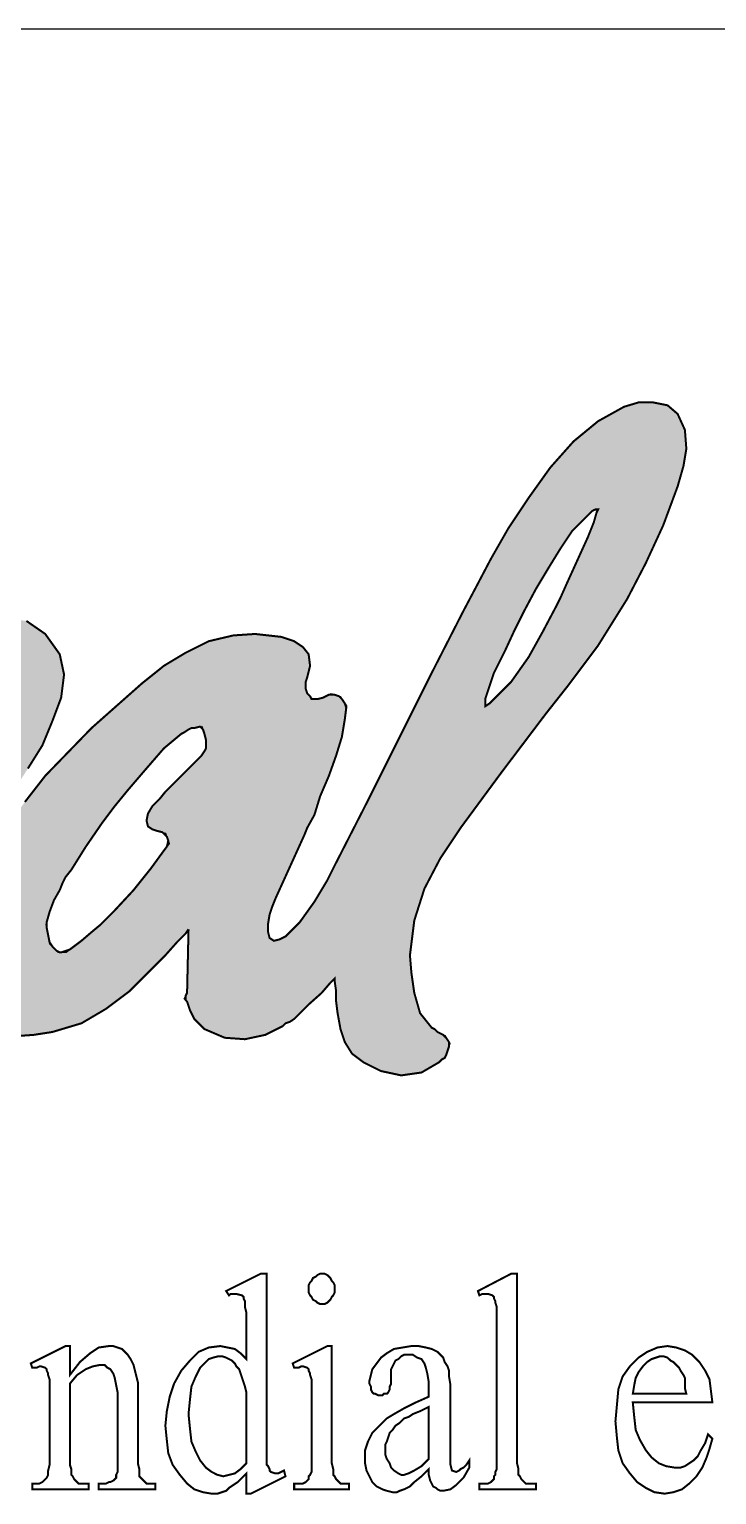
# Model space of a CAD drawing. Extents: x 15445 to 21745, y -5725 to 3185.
# Drawn here: x 17184.6 to 17400, y -4533.8 to -4074.7 of the extents above; entities that cross this region are included whole.
import ezdxf

# ---------------------------------------------------------------- set-up
doc = ezdxf.new("R2010")
doc.units = 0
doc.header["$LTSCALE"] = 200
doc.header["$MEASUREMENT"] = 0
doc.layers.get('0').update_dxf_attribs({"linetype": 'CONTINUOUS'})
doc.layers.add('CAMADA_1', color=7, linetype='CONTINUOUS')
doc.layers.add('FINA', color=7, linetype='CONTINUOUS')

msp = doc.modelspace()

# ---------------------------------------------------------------- hatches: boundary and pattern name
at = {"linetype": 'CONTINUOUS'}
h = msp.add_hatch(color=5, dxfattribs=at)
h.paths.add_polyline_path([(17098.486, -4318.998), (17094.403, -4329.428), (17091.229, -4339.859), (17089.416, -4349.836), (17089.416, -4358.906), (17089.869, -4361.173), (17090.777, -4362.987), (17092.136, -4363.441), (17094.403, -4362.987), (17097.578, -4360.72), (17100.3, -4358.452), (17102.567, -4355.731), (17104.38, -4352.103), (17105.741, -4347.569), (17108.008, -4339.859), (17110.73, -4331.696), (17112.997, -4323.533), (17113.903, -4321.719), (17115.264, -4318.998), (17116.624, -4315.825), (17118.892, -4312.196), (17122.974, -4304.487), (17125.695, -4299.498), (17133.858, -4288.615), (17144.288, -4276.825), (17150.182, -4271.835), (17156.078, -4266.848), (17162.426, -4263.22), (17169.23, -4260.499), (17176.485, -4259.139), (17183.74, -4260.045), (17189.636, -4264.127), (17194.171, -4270.475), (17195.53, -4276.825), (17194.625, -4284.08), (17191.904, -4291.336), (17188.729, -4299.045), (17184.194, -4306.301), (17180.113, -4312.65), (17176.031, -4318.091), (17172.404, -4322.626), (17170.589, -4324.441), (17167.868, -4327.615), (17164.241, -4331.696), (17160.159, -4335.777), (17156.078, -4339.859), (17152.45, -4343.487), (17149.729, -4346.207), (17147.915, -4347.569), (17143.835, -4350.743), (17139.752, -4354.371), (17136.579, -4357.545), (17134.764, -4359.359), (17133.858, -4361.173), (17132.951, -4362.987), (17132.951, -4364.8), (17133.858, -4367.067), (17136.579, -4369.789), (17140.659, -4370.242), (17145.194, -4369.789), (17149.729, -4368.882), (17153.357, -4367.521), (17157.438, -4366.614), (17160.159, -4365.708), (17161.52, -4365.254), (17161.974, -4363.893), (17162.426, -4359.812), (17163.333, -4354.823), (17164.694, -4350.289), (17165.601, -4348.022), (17166.055, -4345.754), (17166.962, -4343.941), (17167.415, -4342.126), (17171.95, -4333.057), (17177.392, -4324.894), (17183.287, -4316.731), (17189.636, -4308.568), (17204.147, -4293.603), (17220.019, -4279.546), (17226.822, -4274.104), (17233.624, -4270.022), (17240.88, -4266.395), (17248.589, -4264.58), (17255.391, -4264.127), (17263.554, -4265.034), (17267.635, -4266.395), (17270.357, -4268.208), (17272.171, -4270.475), (17272.624, -4274.104), (17272.171, -4275.918), (17271.717, -4277.731), (17271.264, -4279.092), (17271.264, -4281.359), (17271.717, -4282.719), (17273.531, -4284.534), (17274.892, -4284.534), (17276.706, -4284.08), (17279.244, -4282.811), (17282.083, -4283.756), (17284.032, -4286.682), (17283.508, -4290.882), (17282.601, -4296.324), (17280.787, -4302.22), (17278.519, -4308.568), (17275.798, -4314.918), (17273.985, -4320.812), (17271.717, -4324.894), (17270.81, -4327.161), (17268.542, -4332.149), (17266.275, -4337.138), (17264.008, -4342.126), (17261.741, -4347.115), (17260.834, -4349.382), (17259.926, -4352.103), (17259.472, -4354.823), (17259.472, -4357.545), (17259.926, -4359.359), (17261.287, -4360.266), (17263.101, -4359.812), (17264.914, -4358.906), (17269.45, -4354.371), (17273.985, -4348.022), (17278.065, -4341.22), (17280.787, -4335.777), (17290.763, -4316.277), (17300.74, -4296.324), (17310.718, -4276.371), (17320.693, -4256.87), (17324.775, -4249.162), (17329.31, -4240.545), (17334.751, -4231.022), (17341.1, -4221.499), (17347.903, -4211.976), (17355.158, -4203.812), (17362.868, -4197.465), (17371.03, -4192.929), (17375.566, -4191.569), (17380.1, -4191.569), (17384.635, -4192.476), (17387.809, -4195.197), (17390.076, -4200.186), (17390.53, -4206.08), (17389.624, -4211.522), (17387.809, -4217.871), (17383.274, -4230.115), (17377.833, -4241.906), (17371.937, -4253.243), (17365.135, -4264.127), (17362.868, -4267.754), (17358.786, -4273.196), (17353.345, -4280.452), (17346.541, -4289.069), (17332.484, -4307.66), (17319.787, -4324.894), (17313.437, -4334.417), (17308.449, -4343.941), (17305.274, -4353.916), (17303.915, -4364.8), (17304.368, -4370.242), (17305.274, -4376.592), (17307.089, -4382.94), (17310.718, -4387.474), (17311.623, -4387.928), (17312.531, -4388.835), (17313.437, -4389.289), (17314.8, -4389.971), (17316.461, -4392.463), (17315.705, -4394.731), (17314.98, -4396.907), (17313.891, -4397.453), (17312.983, -4398.358), (17307.543, -4401.533), (17301.193, -4402.44), (17294.844, -4401.079), (17289.403, -4398.358), (17285.775, -4395.638), (17283.508, -4392.009), (17282.148, -4387.928), (17281.24, -4382.94), (17280.787, -4379.313), (17280.787, -4376.138), (17280.219, -4372.171), (17278.973, -4373.417), (17276.252, -4376.592), (17272.171, -4380.219), (17268.996, -4383.394), (17266.953, -4385.435), (17264.914, -4386.115), (17264.008, -4387.022), (17258.566, -4389.743), (17252.217, -4391.103), (17245.868, -4390.649), (17239.519, -4387.928), (17238.159, -4386.568), (17236.346, -4384.753), (17234.985, -4382.033), (17234.077, -4379.313), (17233.172, -4378.405), (17234.077, -4376.592), (17234.52, -4357.102), (17230.904, -4360.72), (17227.275, -4364.8), (17223.194, -4368.882), (17215.939, -4376.138), (17208.682, -4381.58), (17200.973, -4386.115), (17191.904, -4388.835), (17186.007, -4389.743), (17179.66, -4390.195), (17173.764, -4388.835), (17168.776, -4385.661), (17167.415, -4384.301), (17166.055, -4383.394), (17165.148, -4382.033), (17164.241, -4381.126), (17163.786, -4381.126), (17161.52, -4383.394), (17160.159, -4384.753), (17158.345, -4385.661), (17155.625, -4387.022), (17152.904, -4388.382), (17150.636, -4389.289), (17146.554, -4390.195), (17142.02, -4391.556), (17137.485, -4392.463), (17134.764, -4392.917), (17128.868, -4392.463), (17123.428, -4391.103), (17117.531, -4388.382), (17112.997, -4384.753), (17111.182, -4383.394), (17109.823, -4381.58), (17108.462, -4380.219), (17108.099, -4379.856), (17106.194, -4381.126), (17104.834, -4382.033), (17103.021, -4383.394), (17096.218, -4387.022), (17089.869, -4389.743), (17083.066, -4391.103), (17076.264, -4390.649), (17070.822, -4389.289), (17066.741, -4387.022), (17064.474, -4382.94), (17063.567, -4377.498), (17063.567, -4372.51), (17064.021, -4367.067), (17064.021, -4362.987), (17064.021, -4361.173), (17061.753, -4363.441), (17059.486, -4366.161), (17056.765, -4368.882), (17050.869, -4375.231), (17046.788, -4379.313), (17041.8, -4382.94), (17035.904, -4386.115), (17029.555, -4388.382), (17023.66, -4389.743), (17015.497, -4389.289), (17007.788, -4387.022), (17004.16, -4384.753), (17000.985, -4382.033), (16998.719, -4379.313), (16996.904, -4375.684), (16995.544, -4369.789), (16995.091, -4362.987), (16995.091, -4356.638), (16995.998, -4351.649), (17000.532, -4336.231), (17007.334, -4320.359), (17015.497, -4305.395), (17025.474, -4292.244), (17031.37, -4285.894), (17037.718, -4280), (17044.521, -4274.104), (17051.777, -4269.569), (17059.486, -4265.487), (17067.195, -4261.86), (17075.357, -4259.591), (17083.974, -4258.232), (17086.695, -4258.232), (17089.416, -4259.139), (17091.683, -4260.499), (17093.95, -4262.314), (17095.764, -4264.58), (17097.578, -4267.301), (17098.938, -4270.022), (17099.392, -4270.929), (17099.846, -4270.475), (17100.752, -4268.662), (17102.113, -4265.487), (17103.926, -4261.86), (17108.462, -4252.79), (17113.903, -4242.813), (17114.81, -4241.453), (17116.172, -4239.184), (17117.985, -4236.011), (17120.253, -4231.929), (17125.695, -4222.86), (17131.589, -4212.883), (17137.485, -4203.359), (17142.927, -4194.743), (17144.74, -4191.569), (17146.554, -4188.848), (17148.006, -4185.945), (17150.182, -4187.035), (17151.543, -4187.488), (17154.265, -4188.848), (17156.532, -4190.207), (17158.799, -4192.476), (17161.52, -4195.197), (17162.88, -4196.558), (17163.787, -4197.917), (17165.147, -4199.279), (17163.787, -4201.999), (17150.636, -4224.22), (17137.033, -4247.801), (17130.229, -4259.139), (17124.787, -4269.116), (17119.799, -4277.278), (17116.624, -4283.173), (17112.543, -4290.429), (17108.008, -4299.045), (17103.473, -4308.568)])
h.paths.add_polyline_path([(17327.496, -4286.801), (17327.496, -4284.534), (17328.856, -4280.452), (17330.217, -4276.371), (17331.577, -4273.65), (17333.844, -4269.116), (17336.565, -4263.22), (17339.74, -4256.87), (17343.368, -4250.068), (17347.449, -4243.267), (17351.077, -4237.371), (17354.705, -4231.929), (17358.333, -4228.302), (17359.692, -4226.94), (17361.509, -4225.127), (17362.868, -4225.127), (17362.414, -4226.033), (17361.507, -4229.208), (17359.693, -4233.744), (17357.425, -4238.732), (17355.158, -4243.719), (17352.891, -4248.709), (17351.077, -4252.79), (17349.716, -4255.511), (17345.635, -4263.22), (17341.1, -4271.383), (17335.659, -4279.092), (17328.856, -4285.894)], flags=16)
h.paths.add_polyline_path([(17238.612, -4302.22), (17236.798, -4304.034), (17233.624, -4307.208), (17230.45, -4310.382), (17227.275, -4313.557), (17225.462, -4315.825), (17223.194, -4318.091), (17221.833, -4320.359), (17221.38, -4322.626), (17221.833, -4324.441), (17223.194, -4325.346), (17224.555, -4325.802), (17227.358, -4326.501), (17228.461, -4329.815), (17226.368, -4332.603), (17222.741, -4337.592), (17217.299, -4344.394), (17211.403, -4350.743), (17206.868, -4355.277), (17204.147, -4357.545), (17200.973, -4360.266), (17196.137, -4363.893), (17193.715, -4363.893), (17192.357, -4362.533), (17191.108, -4361.282), (17190.543, -4358.452), (17189.876, -4355.119), (17190.996, -4351.197), (17192.357, -4347.569), (17194.171, -4344.394), (17195.623, -4340.765), (17197.799, -4338.046), (17200.066, -4334.417), (17202.334, -4330.79), (17207.322, -4323.533), (17211.403, -4318.091), (17215.485, -4313.103), (17220.926, -4306.754), (17226.822, -4299.952), (17232.263, -4295.416), (17233.171, -4294.964), (17235.211, -4293.603), (17236.346, -4293.603), (17238.716, -4293.01), (17239.973, -4296.776), (17239.973, -4298.591), (17239.973, -4300.177)], flags=16)
h.paths.add_polyline_path([(17163.333, -4290.429), (17162.88, -4293.149), (17161.974, -4296.324), (17160.159, -4299.045), (17158.345, -4301.766), (17156.532, -4304.034), (17153.811, -4307.66), (17151.09, -4311.289), (17147.461, -4315.371), (17140.659, -4323.533), (17135.218, -4328.975), (17134.31, -4329.882), (17133.405, -4330.79), (17132.497, -4329.882), (17132.497, -4325.802), (17133.858, -4321.266), (17136.123, -4316.731), (17138.392, -4313.557), (17139.299, -4311.743), (17141.113, -4309.021), (17143.835, -4305.395), (17147.008, -4301.313), (17153.357, -4293.603), (17160.282, -4288.161), (17162.2, -4288.161)], flags=16)
h.paths.add_polyline_path([(17073.544, -4309.021), (17071.73, -4315.371), (17068.555, -4321.719), (17064.474, -4328.069), (17059.032, -4336.231), (17051.777, -4345.754), (17044.067, -4354.823), (17035.904, -4361.173), (17030.462, -4363.441), (17026.38, -4362.533), (17023.206, -4359.359), (17021.845, -4353.916), (17022.753, -4346.207), (17026.38, -4337.592), (17030.916, -4329.428), (17034.996, -4322.626), (17037.264, -4318.998), (17039.985, -4314.918), (17043.16, -4309.929), (17047.241, -4304.941), (17054.95, -4294.964), (17063.904, -4287.006), (17068.706, -4286.045), (17070.37, -4287.709), (17071.73, -4290.882), (17072.636, -4295.87), (17073.09, -4299.952), (17073.544, -4302.22)], flags=16)

# ---------------------------------------------------------------- linework, layer by layer
at = {"color": 5, "linetype": 'CONTINUOUS'}
for points in [[(17183.287, -4316.731), (17189.636, -4308.568), (17204.147, -4293.603), (17220.019, -4279.546), (17226.822, -4274.104), (17233.624, -4270.022), (17240.88, -4266.395), (17248.589, -4264.58), (17255.391, -4264.127), (17263.554, -4265.034), (17267.635, -4266.395), (17270.357, -4268.208), (17272.171, -4270.475), (17272.624, -4274.104), (17272.171, -4275.918), (17271.717, -4277.731), (17271.264, -4279.092), (17271.264, -4281.359), (17271.717, -4282.719), (17273.531, -4284.534), (17274.892, -4284.534), (17276.706, -4284.08), (17279.244, -4282.811), (17282.083, -4283.756), (17284.032, -4286.682), (17283.508, -4290.882), (17282.601, -4296.324), (17280.787, -4302.22), (17278.519, -4308.568), (17275.798, -4314.918), (17273.985, -4320.812), (17271.717, -4324.894), (17270.81, -4327.161), (17268.542, -4332.149), (17266.275, -4337.138), (17264.008, -4342.126), (17261.741, -4347.115), (17260.834, -4349.382), (17259.926, -4352.103), (17259.472, -4354.823), (17259.472, -4357.545), (17259.926, -4359.359), (17261.287, -4360.266), (17263.101, -4359.812), (17264.914, -4358.906), (17269.45, -4354.371), (17273.985, -4348.022), (17278.065, -4341.22), (17280.787, -4335.777), (17290.763, -4316.277), (17300.74, -4296.324), (17310.718, -4276.371), (17320.693, -4256.87), (17324.775, -4249.162), (17329.31, -4240.545), (17334.751, -4231.022), (17341.1, -4221.499), (17347.903, -4211.976), (17355.158, -4203.812), (17362.868, -4197.465), (17371.03, -4192.929), (17375.566, -4191.569), (17380.1, -4191.569), (17384.635, -4192.476), (17387.809, -4195.197), (17390.076, -4200.186), (17390.53, -4206.08), (17389.624, -4211.522), (17387.809, -4217.871), (17383.274, -4230.115), (17377.833, -4241.906), (17371.937, -4253.243), (17365.135, -4264.127), (17362.868, -4267.754), (17358.786, -4273.196), (17353.345, -4280.452), (17346.541, -4289.069), (17332.484, -4307.66), (17319.787, -4324.894), (17313.437, -4334.417), (17308.449, -4343.941), (17305.274, -4353.916), (17303.915, -4364.8), (17304.368, -4370.242), (17305.274, -4376.592), (17307.089, -4382.94), (17310.718, -4387.474), (17311.623, -4387.928), (17312.531, -4388.835), (17313.437, -4389.289), (17314.8, -4389.971), (17316.461, -4392.463), (17315.705, -4394.731), (17314.98, -4396.907), (17313.891, -4397.453), (17312.983, -4398.358), (17307.543, -4401.533), (17301.193, -4402.44), (17294.844, -4401.079), (17289.403, -4398.358), (17285.775, -4395.638), (17283.508, -4392.009), (17282.148, -4387.928), (17281.24, -4382.94), (17280.787, -4379.313), (17280.787, -4376.138), (17280.219, -4372.171), (17278.973, -4373.417), (17276.252, -4376.592), (17272.171, -4380.219), (17268.996, -4383.394), (17266.953, -4385.435), (17264.914, -4386.115), (17264.008, -4387.022), (17258.566, -4389.743), (17252.217, -4391.103), (17245.868, -4390.649), (17239.519, -4387.928), (17238.159, -4386.568), (17236.346, -4384.753), (17234.985, -4382.033), (17234.077, -4379.313), (17233.172, -4378.405), (17234.077, -4376.592), (17234.52, -4357.102), (17230.904, -4360.72), (17227.275, -4364.8), (17223.194, -4368.882), (17215.939, -4376.138), (17208.682, -4381.58), (17200.973, -4386.115), (17191.904, -4388.835), (17186.007, -4389.743), (17179.66, -4390.195)], [(17183.74, -4260.045), (17189.636, -4264.127), (17194.171, -4270.475), (17195.53, -4276.825), (17194.625, -4284.08), (17191.904, -4291.336), (17188.729, -4299.045), (17184.194, -4306.301)]]:
    msp.add_lwpolyline(points, dxfattribs=at)
for points in [[(17327.496, -4286.801), (17327.496, -4284.534), (17328.856, -4280.452), (17330.217, -4276.371), (17331.577, -4273.65), (17333.844, -4269.116), (17336.565, -4263.22), (17339.74, -4256.87), (17343.368, -4250.068), (17347.449, -4243.267), (17351.077, -4237.371), (17354.705, -4231.929), (17358.333, -4228.302), (17359.692, -4226.94), (17361.509, -4225.127), (17362.868, -4225.127), (17362.414, -4226.033), (17361.507, -4229.208), (17359.693, -4233.744), (17357.425, -4238.732), (17355.158, -4243.719), (17352.891, -4248.709), (17351.077, -4252.79), (17349.716, -4255.511), (17345.635, -4263.22), (17341.1, -4271.383), (17335.659, -4279.092), (17328.856, -4285.894)], [(17238.612, -4302.22), (17236.798, -4304.034), (17233.624, -4307.208), (17230.45, -4310.382), (17227.275, -4313.557), (17225.462, -4315.825), (17223.194, -4318.091), (17221.833, -4320.359), (17221.38, -4322.626), (17221.833, -4324.441), (17223.194, -4325.346), (17224.555, -4325.802), (17227.358, -4326.501), (17228.461, -4329.815), (17226.368, -4332.603), (17222.741, -4337.592), (17217.299, -4344.394), (17211.403, -4350.743), (17206.868, -4355.277), (17204.147, -4357.545), (17200.973, -4360.266), (17196.137, -4363.893), (17193.715, -4363.893), (17192.357, -4362.533), (17191.108, -4361.282), (17190.543, -4358.452), (17189.876, -4355.119), (17190.996, -4351.197), (17192.357, -4347.569), (17194.171, -4344.394), (17195.623, -4340.765), (17197.799, -4338.046), (17200.066, -4334.417), (17202.334, -4330.79), (17207.322, -4323.533), (17211.403, -4318.091), (17215.485, -4313.103), (17220.926, -4306.754), (17226.822, -4299.952), (17232.263, -4295.416), (17233.171, -4294.964), (17235.211, -4293.603), (17236.346, -4293.603), (17238.716, -4293.01), (17239.973, -4296.776), (17239.973, -4298.591), (17239.973, -4300.177)]]:
    msp.add_lwpolyline(points, close=True, dxfattribs=at)
at = {"layer": 'CAMADA_1', "color": 5, "linetype": 'CONTINUOUS', "const_width": 0.63}
for points in [[(17234.531, -4356.638), (17234.077, -4376.592), (17233.624, -4377.498), (17233.624, -4377.951), (17233.624, -4378.859), (17234.077, -4379.313), (17234.985, -4382.033), (17236.346, -4384.753), (17238.159, -4386.568), (17239.519, -4387.928), (17245.868, -4390.649), (17252.217, -4391.103), (17258.566, -4389.743), (17264.008, -4387.022), (17264.914, -4386.115), (17266.275, -4385.661), (17267.635, -4384.753), (17268.996, -4383.394), (17272.171, -4380.219), (17276.252, -4376.592), (17278.973, -4373.417), (17280.333, -4372.057), (17280.333, -4372.963), (17280.787, -4376.138), (17280.787, -4379.313), (17281.24, -4382.94), (17282.148, -4387.928), (17283.508, -4392.009), (17285.775, -4395.638), (17289.403, -4398.358), (17294.844, -4401.079), (17301.193, -4402.44), (17307.543, -4401.533), (17312.983, -4398.358), (17313.891, -4397.453), (17314.798, -4396.999), (17315.252, -4396.091), (17315.705, -4394.731), (17316.159, -4393.37), (17316.159, -4392.009), (17315.252, -4390.649), (17314.344, -4389.743), (17313.437, -4389.289), (17312.531, -4388.835), (17311.623, -4387.928), (17310.718, -4387.474), (17307.089, -4382.94), (17305.274, -4376.592), (17304.368, -4370.242), (17303.915, -4364.8), (17305.274, -4353.916), (17308.449, -4343.941), (17313.437, -4334.417), (17319.787, -4324.894), (17332.484, -4307.66), (17346.541, -4289.069), (17353.345, -4280.452), (17358.786, -4273.196), (17362.868, -4267.754), (17365.135, -4264.127), (17371.937, -4253.243), (17377.833, -4241.906), (17383.274, -4230.115), (17387.809, -4217.871), (17389.624, -4211.522), (17390.53, -4206.08), (17390.076, -4200.186), (17387.809, -4195.197), (17384.635, -4192.476), (17380.1, -4191.569), (17375.566, -4191.569), (17371.03, -4192.929), (17362.868, -4197.465), (17355.158, -4203.812), (17347.903, -4211.976), (17341.1, -4221.499), (17334.751, -4231.022), (17329.31, -4240.545), (17324.775, -4249.162), (17320.693, -4256.87), (17310.718, -4276.371), (17300.74, -4296.324), (17290.763, -4316.277), (17280.787, -4335.777), (17278.065, -4341.22), (17273.985, -4348.022), (17269.45, -4354.371), (17264.914, -4358.906), (17263.101, -4359.812), (17261.287, -4360.266), (17259.926, -4359.359), (17259.472, -4357.545), (17259.472, -4354.823), (17259.926, -4352.103), (17260.834, -4349.382), (17261.741, -4347.115), (17264.008, -4342.126), (17266.275, -4337.138), (17268.542, -4332.149), (17270.81, -4327.161), (17271.717, -4324.894), (17273.985, -4320.812), (17275.798, -4314.918), (17278.519, -4308.568), (17280.787, -4302.22), (17282.601, -4296.324), (17283.508, -4290.882), (17283.961, -4287.255), (17283.508, -4285.894), (17282.601, -4284.534), (17281.694, -4283.626), (17280.333, -4283.173), (17278.519, -4283.173), (17276.706, -4284.08), (17274.892, -4284.534), (17273.077, -4284.534), (17272.624, -4283.626), (17271.717, -4282.719), (17271.264, -4281.359), (17271.264, -4280.452), (17271.264, -4279.092), (17271.717, -4277.731), (17272.171, -4275.918), (17272.624, -4274.104), (17272.171, -4270.475), (17270.357, -4268.208), (17267.635, -4266.395), (17263.554, -4265.034), (17255.391, -4264.127), (17248.589, -4264.58), (17240.88, -4266.395), (17233.624, -4270.022), (17226.822, -4274.104), (17220.019, -4279.546), (17204.147, -4293.603), (17189.636, -4308.568), (17183.287, -4316.731)], [(17361.961, -4225.127), (17362.868, -4225.127), (17362.414, -4226.033), (17361.507, -4229.208), (17359.693, -4233.744), (17357.425, -4238.732), (17355.158, -4243.719), (17352.891, -4248.709), (17351.077, -4252.79), (17349.716, -4255.511), (17345.635, -4263.22), (17341.1, -4271.383), (17335.659, -4279.092), (17328.856, -4285.894), (17327.496, -4286.801), (17327.496, -4284.534), (17328.856, -4280.452), (17330.217, -4276.371), (17331.577, -4273.65), (17333.844, -4269.116), (17336.565, -4263.22), (17339.74, -4256.87), (17343.368, -4250.068), (17347.449, -4243.267), (17351.077, -4237.371), (17354.705, -4231.929), (17358.333, -4228.302), (17359.239, -4227.394), (17360.146, -4226.487), (17361.054, -4225.581), (17361.961, -4225.127)], [(17184.194, -4306.301), (17188.729, -4299.045), (17191.904, -4291.336), (17194.625, -4284.08), (17195.53, -4276.825), (17194.171, -4270.475), (17189.636, -4264.127), (17183.74, -4260.045)], [(17236.346, -4293.603), (17238.159, -4293.149), (17239.065, -4294.057), (17239.519, -4295.416), (17239.973, -4297.231), (17239.973, -4298.591), (17239.973, -4299.952), (17239.519, -4300.859), (17238.612, -4302.22), (17236.798, -4304.034), (17233.624, -4307.208), (17230.45, -4310.382), (17227.275, -4313.557), (17225.462, -4315.825), (17223.194, -4318.091), (17221.833, -4320.359), (17221.38, -4322.626), (17221.833, -4324.441), (17223.194, -4325.346), (17224.555, -4325.802), (17226.368, -4326.254), (17227.729, -4327.615), (17228.181, -4328.975), (17227.729, -4330.79), (17226.368, -4332.603), (17222.741, -4337.592), (17217.299, -4344.394), (17211.403, -4350.743), (17206.868, -4355.277), (17204.147, -4357.545), (17200.973, -4360.266), (17197.345, -4362.987), (17194.625, -4363.893), (17194.171, -4363.893), (17193.263, -4363.441), (17192.357, -4362.533), (17191.904, -4362.079), (17190.996, -4360.72), (17190.543, -4358.452), (17190.09, -4356.185), (17190.09, -4354.371), (17190.996, -4351.197), (17192.357, -4347.569), (17194.171, -4344.394), (17195.078, -4342.126), (17195.984, -4340.313), (17197.799, -4338.046), (17200.066, -4334.417), (17202.334, -4330.79), (17207.322, -4323.533), (17211.403, -4318.091), (17215.485, -4313.103), (17220.926, -4306.754), (17226.822, -4299.952), (17232.263, -4295.416), (17233.171, -4294.964), (17234.531, -4294.057), (17235.439, -4293.603), (17236.346, -4293.603)], [(17179.66, -4390.195), (17186.007, -4389.743), (17191.904, -4388.835), (17200.973, -4386.115), (17208.682, -4381.58), (17215.939, -4376.138), (17223.194, -4368.882), (17227.275, -4364.8), (17230.904, -4360.72), (17233.624, -4357.999), (17234.531, -4356.638)]]:
    msp.add_lwpolyline(points, dxfattribs=at)
at = {"layer": 'FINA'}
msp.add_line((21594.776, -4074.671), (15978.776, -4074.671), dxfattribs=at)
at = {"layer": 'FINA', "const_width": 0.63}
for points in [[(17252.67, -4527.149), (17252.67, -4533.498), (17254.031, -4533.498), (17264.914, -4528.056), (17264.461, -4526.242), (17263.554, -4526.695), (17262.647, -4527.149), (17262.194, -4527.149), (17261.741, -4527.149), (17260.38, -4526.695), (17259.927, -4526.242), (17259.927, -4525.788), (17259.473, -4524.881), (17259.019, -4524.427), (17259.019, -4523.068), (17259.019, -4521.253), (17259.019, -4518.532), (17259.019, -4514.905), (17259.019, -4464.568), (17257.205, -4464.568), (17246.321, -4470.009), (17247.229, -4471.37), (17247.682, -4470.916), (17248.589, -4470.916), (17249.043, -4470.916), (17249.496, -4470.916), (17251.31, -4471.37), (17251.763, -4471.823), (17251.763, -4472.277), (17252.217, -4473.184), (17252.217, -4473.637), (17252.217, -4474.998), (17252.67, -4476.812), (17252.67, -4479.532), (17252.67, -4482.707), (17252.67, -4491.323), (17250.856, -4489.51), (17249.043, -4488.149), (17246.775, -4487.696), (17244.507, -4487.242), (17240.88, -4487.696), (17237.705, -4489.056), (17234.985, -4491.776), (17232.263, -4494.951), (17229.996, -4499.032), (17228.636, -4503.114), (17227.729, -4507.649), (17227.275, -4512.183), (17227.729, -4516.718), (17228.182, -4520.8), (17229.543, -4524.427), (17231.81, -4527.602), (17234.078, -4530.323), (17236.345, -4532.137), (17239.066, -4533.044), (17241.787, -4533.498), (17243.6, -4533.498), (17244.961, -4533.044), (17246.321, -4532.591), (17247.229, -4531.683), (17248.589, -4530.776), (17249.95, -4529.869), (17251.31, -4528.509), (17252.67, -4527.149)], [(17276.251, -4464.568), (17275.798, -4464.568), (17274.891, -4465.021), (17274.438, -4465.475), (17273.531, -4465.928), (17273.078, -4466.835), (17272.624, -4467.288), (17272.171, -4468.195), (17272.171, -4469.556), (17272.171, -4470.463), (17272.624, -4471.37), (17273.078, -4471.823), (17273.531, -4472.73), (17274.438, -4473.184), (17274.891, -4473.637), (17275.798, -4474.091), (17276.251, -4474.091), (17277.158, -4474.091), (17278.065, -4473.637), (17278.519, -4473.184), (17278.972, -4472.73), (17279.426, -4471.823), (17279.88, -4471.37), (17280.333, -4470.463), (17280.333, -4469.556), (17280.333, -4468.195), (17279.88, -4467.288), (17279.426, -4466.835), (17278.972, -4465.928), (17278.519, -4465.475), (17278.065, -4465.021), (17277.158, -4464.568), (17276.251, -4464.568)], [(17337.472, -4464.568), (17335.658, -4464.568), (17325.228, -4470.009), (17325.682, -4471.37), (17326.588, -4470.916), (17327.042, -4470.916), (17327.949, -4470.916), (17328.403, -4470.916), (17329.763, -4471.37), (17330.217, -4471.823), (17330.217, -4472.277), (17330.67, -4473.184), (17330.67, -4473.637), (17331.124, -4474.998), (17331.124, -4476.812), (17331.124, -4479.532), (17331.124, -4482.707), (17331.124, -4522.161), (17331.124, -4523.974), (17331.124, -4525.788), (17330.67, -4526.695), (17330.67, -4527.602), (17330.217, -4528.056), (17330.217, -4528.963), (17329.763, -4529.416), (17329.31, -4529.869), (17328.403, -4530.323), (17327.949, -4530.323), (17327.042, -4530.323), (17325.682, -4530.323), (17325.682, -4532.137), (17343.368, -4532.137), (17343.368, -4530.323), (17342.007, -4530.323), (17341.1, -4530.323), (17340.194, -4530.323), (17339.74, -4529.869), (17339.286, -4529.416), (17338.833, -4528.963), (17338.379, -4528.056), (17337.926, -4527.602), (17337.926, -4526.695), (17337.926, -4525.788), (17337.472, -4523.974), (17337.472, -4522.161), (17337.472, -4464.568)], [(17197.345, -4496.312), (17197.345, -4487.242), (17195.985, -4487.242), (17185.101, -4492.683), (17185.554, -4494.044), (17186.461, -4494.044), (17186.915, -4494.044), (17187.822, -4493.59), (17188.275, -4493.59), (17189.636, -4494.044), (17190.09, -4494.497), (17190.09, -4494.951), (17190.543, -4495.858), (17190.543, -4496.312), (17190.997, -4497.672), (17190.997, -4499.94), (17190.997, -4502.661), (17190.997, -4505.834), (17190.997, -4522.161), (17190.997, -4524.427), (17190.543, -4526.242), (17190.543, -4527.602), (17190.09, -4528.509), (17189.183, -4529.416), (17188.729, -4529.869), (17187.822, -4530.323), (17186.461, -4530.323), (17185.554, -4530.323), (17185.554, -4532.137), (17203.241, -4532.137), (17203.241, -4530.323), (17201.88, -4530.323), (17200.973, -4530.323), (17200.066, -4530.323), (17199.613, -4529.869), (17199.159, -4529.416), (17198.705, -4528.963), (17198.252, -4528.056), (17197.798, -4527.602), (17197.798, -4527.149), (17197.798, -4525.788), (17197.345, -4524.427), (17197.345, -4522.161), (17197.345, -4499.032), (17199.613, -4496.312), (17202.334, -4494.497), (17204.601, -4493.59), (17206.868, -4493.137), (17208.229, -4493.137), (17209.136, -4494.044), (17210.043, -4494.497), (17210.95, -4495.858), (17211.403, -4497.219), (17211.857, -4499.486), (17212.31, -4501.754), (17212.31, -4504.474), (17212.31, -4522.161), (17212.31, -4523.974), (17212.31, -4525.334), (17212.31, -4526.242), (17212.31, -4526.695), (17211.857, -4527.602), (17211.857, -4528.509), (17211.403, -4528.963), (17210.95, -4529.416), (17210.043, -4529.869), (17209.589, -4529.869), (17208.682, -4530.323), (17207.322, -4530.323), (17206.415, -4530.323), (17206.415, -4532.137), (17224.101, -4532.137), (17224.101, -4530.323), (17223.194, -4530.323), (17222.287, -4530.323), (17221.38, -4530.323), (17220.926, -4529.869), (17220.473, -4529.416), (17220.019, -4528.963), (17219.566, -4528.509), (17219.112, -4528.056), (17219.112, -4527.149), (17219.112, -4525.788), (17218.659, -4523.974), (17218.659, -4522.161), (17218.659, -4503.567), (17218.659, -4500.847), (17218.659, -4498.579), (17218.205, -4496.765), (17217.752, -4494.951), (17217.298, -4493.137), (17216.392, -4491.323), (17215.485, -4489.963), (17214.578, -4489.056), (17213.671, -4488.149), (17212.31, -4487.696), (17210.95, -4487.242), (17209.589, -4487.242), (17206.415, -4487.696), (17203.694, -4489.51), (17200.52, -4492.23), (17197.345, -4496.312)], [(17252.67, -4523.974), (17250.856, -4525.788), (17249.043, -4527.149), (17247.229, -4527.602), (17245.414, -4528.056), (17243.6, -4527.602), (17241.787, -4526.695), (17239.973, -4525.334), (17238.159, -4523.068), (17236.799, -4520.346), (17235.439, -4517.172), (17234.985, -4513.091), (17234.531, -4508.556), (17234.985, -4504.021), (17235.439, -4499.94), (17236.799, -4496.765), (17238.159, -4494.044), (17239.519, -4492.683), (17240.88, -4491.323), (17242.24, -4490.87), (17244.054, -4490.417), (17244.961, -4490.417), (17246.321, -4490.87), (17247.229, -4491.323), (17248.136, -4491.776), (17249.043, -4492.683), (17249.496, -4493.59), (17250.403, -4494.497), (17250.856, -4495.858), (17251.31, -4497.219), (17251.763, -4498.579), (17252.217, -4499.94), (17252.67, -4501.754), (17252.67, -4523.974)], [(17279.426, -4487.242), (17278.065, -4487.242), (17267.182, -4492.683), (17267.635, -4494.044), (17268.542, -4494.044), (17268.996, -4494.044), (17269.903, -4493.59), (17270.357, -4493.59), (17271.717, -4494.044), (17272.171, -4494.497), (17272.171, -4494.951), (17272.624, -4495.858), (17272.624, -4496.312), (17273.078, -4497.672), (17273.078, -4499.486), (17273.078, -4502.207), (17273.078, -4505.381), (17273.078, -4522.161), (17273.078, -4523.974), (17273.078, -4525.788), (17273.078, -4526.695), (17272.624, -4527.602), (17272.171, -4528.056), (17272.171, -4528.963), (17271.717, -4529.416), (17271.264, -4529.869), (17270.357, -4530.323), (17269.903, -4530.323), (17268.996, -4530.323), (17267.635, -4530.323), (17267.635, -4532.137), (17284.868, -4532.137), (17284.868, -4530.323), (17283.508, -4530.323), (17282.601, -4530.323), (17282.147, -4530.323), (17281.694, -4529.869), (17281.24, -4529.416), (17280.787, -4528.963), (17280.333, -4528.056), (17279.88, -4527.602), (17279.88, -4526.695), (17279.88, -4525.788), (17279.426, -4523.974), (17279.426, -4522.161), (17279.426, -4487.242)], [(17309.81, -4525.788), (17309.81, -4527.602), (17310.263, -4529.416), (17310.717, -4530.323), (17311.17, -4531.23), (17312.077, -4531.683), (17312.531, -4532.137), (17313.438, -4532.591), (17314.344, -4532.591), (17316.612, -4532.137), (17318.426, -4530.776), (17320.693, -4528.509), (17322.507, -4525.334), (17322.507, -4523.068), (17321.6, -4524.427), (17320.693, -4525.334), (17319.787, -4525.788), (17319.333, -4526.242), (17318.426, -4526.695), (17317.066, -4526.242), (17316.612, -4524.427), (17316.612, -4523.521), (17316.612, -4521.707), (17316.612, -4519.439), (17316.612, -4516.718), (17316.612, -4502.207), (17316.612, -4499.486), (17316.159, -4496.765), (17316.159, -4494.951), (17315.705, -4493.59), (17314.798, -4492.23), (17314.344, -4490.87), (17313.438, -4489.963), (17312.531, -4489.056), (17310.717, -4488.149), (17308.903, -4487.696), (17306.636, -4487.242), (17304.368, -4487.242), (17301.647, -4487.696), (17298.926, -4488.149), (17296.659, -4489.51), (17294.845, -4490.87), (17293.485, -4492.683), (17292.124, -4494.497), (17291.67, -4496.312), (17291.217, -4498.126), (17291.217, -4499.032), (17291.67, -4499.94), (17291.67, -4500.847), (17292.124, -4501.754), (17292.578, -4502.207), (17293.031, -4502.207), (17293.938, -4502.661), (17294.392, -4502.661), (17295.298, -4502.661), (17295.752, -4502.207), (17296.659, -4502.207), (17297.112, -4501.754), (17297.566, -4500.847), (17297.566, -4499.94), (17298.019, -4499.032), (17298.019, -4498.126), (17298.019, -4495.405), (17298.019, -4494.497), (17298.473, -4493.59), (17298.926, -4492.683), (17299.38, -4491.776), (17300.287, -4491.323), (17301.193, -4490.417), (17302.1, -4489.963), (17303.461, -4489.963), (17304.822, -4489.963), (17306.182, -4490.87), (17307.543, -4491.323), (17308.449, -4492.683), (17308.903, -4494.044), (17309.356, -4495.858), (17309.81, -4498.579), (17309.81, -4501.3), (17309.81, -4503.114), (17305.729, -4504.927), (17302.1, -4506.742), (17298.926, -4508.556), (17296.659, -4509.917), (17294.845, -4511.73), (17293.485, -4513.091), (17292.124, -4514.451), (17291.217, -4516.265), (17290.763, -4517.172), (17290.31, -4518.532), (17289.856, -4519.893), (17289.856, -4521.707), (17289.856, -4523.974), (17290.31, -4526.242), (17291.217, -4528.056), (17292.124, -4529.869), (17293.485, -4531.23), (17295.298, -4532.137), (17296.659, -4532.591), (17298.473, -4533.044), (17299.833, -4533.044), (17300.74, -4532.591), (17302.1, -4532.137), (17303.008, -4531.683), (17303.915, -4531.23), (17305.275, -4529.869), (17307.543, -4528.056), (17309.81, -4525.788)], [(17373.751, -4504.927), (17398.693, -4504.927), (17398.24, -4501.3), (17397.786, -4497.672), (17396.425, -4494.951), (17394.611, -4492.23), (17392.344, -4489.963), (17390.077, -4488.603), (17387.356, -4487.696), (17384.635, -4487.242), (17381.46, -4487.696), (17378.286, -4489.056), (17375.566, -4490.87), (17372.844, -4493.59), (17370.577, -4496.765), (17369.216, -4500.847), (17368.763, -4505.834), (17368.309, -4510.823), (17368.763, -4515.812), (17369.216, -4519.893), (17370.577, -4523.974), (17372.844, -4527.149), (17375.112, -4529.869), (17377.833, -4531.683), (17380.553, -4533.044), (17383.728, -4533.498), (17386.449, -4533.044), (17389.17, -4532.137), (17391.437, -4530.323), (17393.704, -4528.056), (17395.518, -4525.334), (17396.879, -4522.161), (17397.786, -4519.439), (17398.693, -4516.265), (17397.332, -4514.905), (17396.425, -4517.625), (17395.065, -4519.893), (17394.158, -4521.707), (17392.797, -4523.068), (17391.437, -4523.974), (17390.077, -4524.881), (17388.717, -4525.334), (17386.902, -4525.334), (17384.182, -4524.881), (17381.914, -4523.974), (17379.646, -4522.161), (17377.833, -4519.893), (17376.019, -4516.718), (17374.658, -4513.544), (17374.205, -4509.463), (17373.751, -4504.927)], [(17373.751, -4502.207), (17374.205, -4499.486), (17374.658, -4497.219), (17375.566, -4495.405), (17376.926, -4493.59), (17378.286, -4492.23), (17379.646, -4491.323), (17381.007, -4490.87), (17382.367, -4490.417), (17383.274, -4490.417), (17384.635, -4490.87), (17385.542, -4491.776), (17386.449, -4492.23), (17387.356, -4493.137), (17388.263, -4494.044), (17388.717, -4494.951), (17389.624, -4496.312), (17390.077, -4497.219), (17390.077, -4498.579), (17390.077, -4500.393), (17390.531, -4502.207), (17373.751, -4502.207)], [(17309.81, -4522.614), (17307.543, -4524.881), (17305.275, -4526.242), (17303.461, -4527.149), (17302.1, -4527.602), (17301.193, -4527.602), (17300.287, -4527.149), (17298.926, -4526.242), (17298.019, -4525.334), (17297.566, -4523.974), (17296.659, -4522.614), (17296.205, -4521.253), (17296.205, -4519.439), (17296.205, -4518.078), (17296.659, -4517.172), (17297.112, -4515.812), (17297.566, -4514.451), (17298.473, -4513.544), (17299.38, -4512.183), (17300.74, -4511.277), (17302.1, -4509.917), (17303.461, -4509.463), (17304.822, -4508.556), (17307.089, -4507.649), (17309.81, -4506.288), (17309.81, -4522.614)]]:
    msp.add_lwpolyline(points, dxfattribs=at)

doc.saveas('drawing.dxf')
